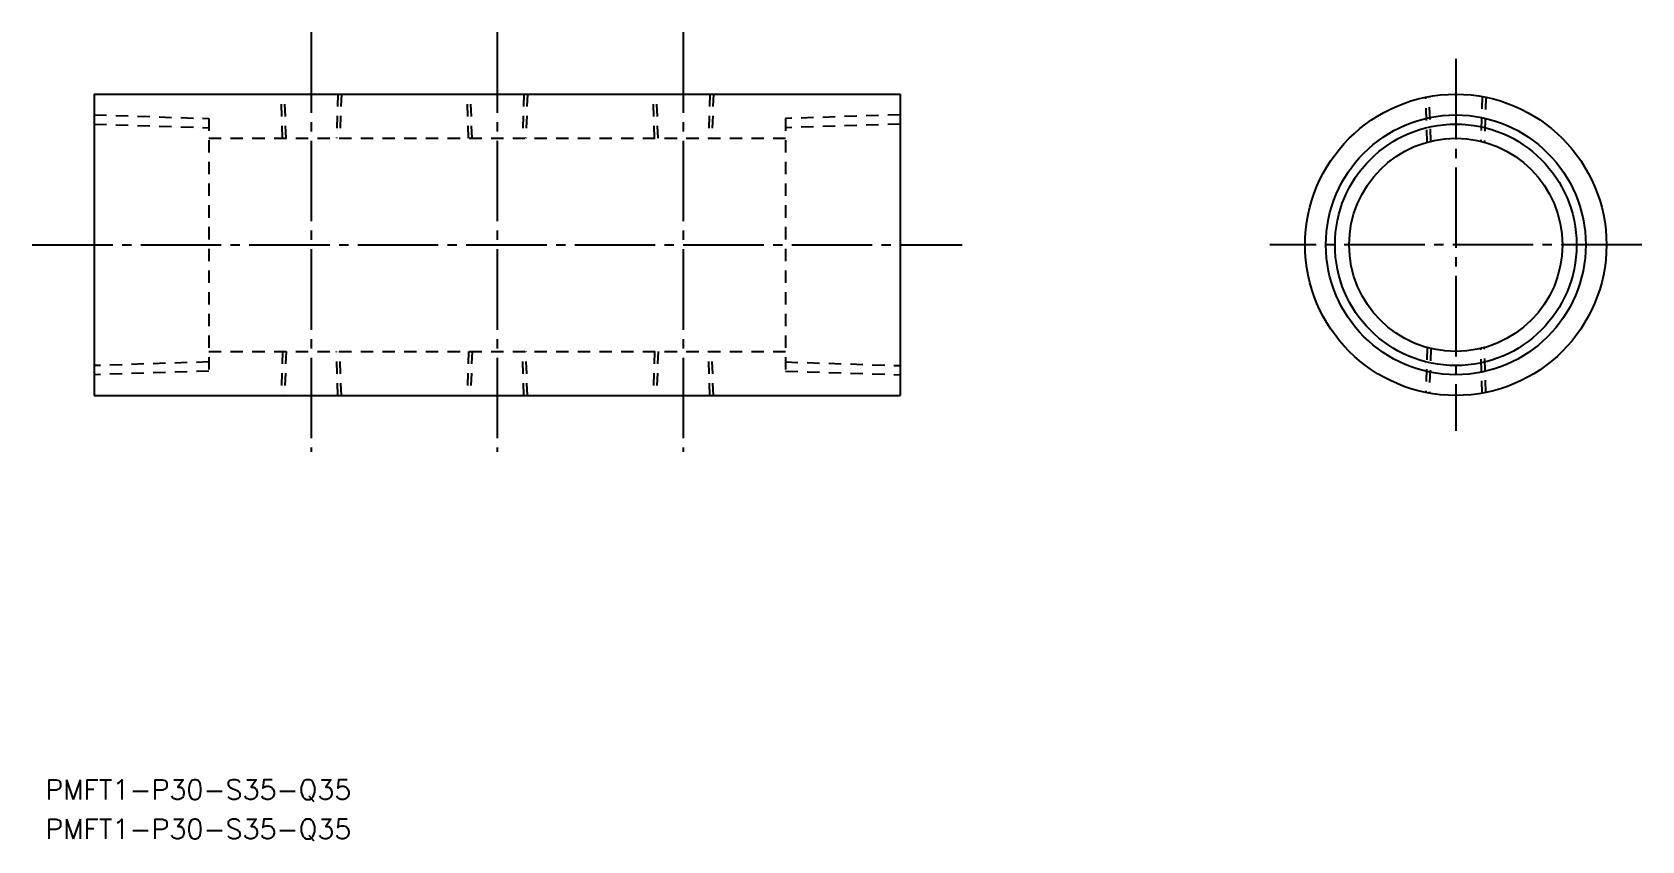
# Model space of a CAD drawing. Extents: x -3 to 256, y 116 to 246.
import ezdxf

# ---------------------------------------------------------------- set-up
doc = ezdxf.new("R2010")
doc.units = 0
doc.linetypes.add('CENTER', pattern=[17.5, 13, -1.5, 1.5, -1.5])
doc.linetypes.add('DASHED', pattern=[3.5, 2, -1.5])
doc.layers.get('0').update_dxf_attribs({"linetype": 'CONTINUOUS'})
doc.layers.add('CENTER', color=1, linetype='CENTER')
doc.styles.get("Standard").update_dxf_attribs({"font": 'txt.shx', "bigfont": '@extfont2.shx'})

msp = doc.modelspace()

# ---------------------------------------------------------------- linework, layer by layer
at = {"color": 7, "linetype": 'CONTINUOUS'}
for p, q in [((6.65, 236.37), (136.65, 236.37)), ((6.65, 236.37), (6.65, 187.77)), ((136.65, 236.37), (136.65, 187.77)), ((6.65, 187.77), (136.65, 187.77))]:
    msp.add_line(p, q, dxfattribs=at)
at = {"color": 3, "linetype": 'DASHED'}
for p, q in [((37.01, 229.27), (36.79, 236.37)), ((37.59, 229.27), (37.37, 236.39)), ((45.93, 236.39), (45.71, 229.27)), ((46.51, 236.37), (46.29, 229.27)), ((67.01, 229.27), (66.79, 236.37)), ((67.59, 229.27), (67.37, 236.39)), ((75.93, 236.39), (75.71, 229.27)), ((76.51, 236.37), (76.29, 229.27)), ((97.01, 229.27), (96.79, 236.37)), ((97.59, 229.27), (97.37, 236.39)), ((105.93, 236.39), (105.71, 229.27)), ((106.51, 236.37), (106.29, 229.27)), ((221.63, 228.64), (221.4, 235.88)), ((222.21, 228.79), (221.98, 236)), ((230.52, 236), (230.3, 228.79)), ((231.1, 235.88), (230.87, 228.64)), ((6.65, 233.03), (25.15, 232.45)), ((6.65, 231.55), (25.15, 230.97)), ((25.15, 232.45), (25.15, 191.7)), ((136.65, 233.03), (118.15, 232.45)), ((118.15, 232.45), (118.15, 191.7)), ((136.65, 231.55), (118.15, 230.97)), ((25.15, 229.27), (118.15, 229.27)), ((25.15, 194.87), (118.15, 194.87)), ((37.01, 194.87), (36.79, 187.77)), ((37.59, 194.87), (37.37, 187.76)), ((45.93, 187.76), (45.71, 194.87)), ((46.51, 187.77), (46.29, 194.87)), ((67.01, 194.87), (66.79, 187.77)), ((67.59, 194.87), (67.37, 187.76)), ((75.93, 187.76), (75.71, 194.87)), ((76.51, 187.77), (76.29, 194.87)), ((97.01, 194.87), (96.79, 187.77)), ((97.59, 194.87), (97.37, 187.76)), ((105.93, 187.76), (105.71, 194.87)), ((106.51, 187.77), (106.29, 194.87)), ((221.63, 195.51), (221.4, 188.26)), ((222.21, 195.36), (221.98, 188.15)), ((230.52, 188.15), (230.3, 195.36)), ((231.1, 188.26), (230.87, 195.51)), ((25.15, 193.18), (6.65, 192.6)), ((118.15, 193.18), (136.65, 192.6)), ((25.15, 191.7), (6.65, 191.12)), ((118.15, 191.7), (136.65, 191.12))]:
    msp.add_line(p, q, dxfattribs=at)
at = {"color": 7, "linetype": 'CONTINUOUS'}
for radius in [24.3, 19.48, 17.2]:
    msp.add_circle((226.25, 212.07), radius, dxfattribs=at)
at = {"color": 3, "linetype": 'CONTINUOUS'}
msp.add_circle((226.25, 212.07), 20.95, dxfattribs=at)
at = {"layer": 'CENTER', "color": 1, "linetype": 'CENTER'}
for p, q in [((41.65, 246.37), (41.65, 178.7)), ((71.65, 246.37), (71.65, 178.7)), ((101.65, 246.37), (101.65, 178.7)), ((226.25, 242.07), (226.25, 182.07)), ((-3.35, 212.07), (146.65, 212.07)), ((256.25, 212.07), (196.25, 212.07))]:
    msp.add_line(p, q, dxfattribs=at)

# ---------------------------------------------------------------- texts
at = {"color": 7, "linetype": 'CONTINUOUS'}
for p in [(-1.24, 122.59), (-1.24, 116.24)]:
    msp.add_text('PMFT1-P30-S35-Q35', height=3.2, dxfattribs=at).set_placement(p)

doc.saveas('drawing.dxf')
